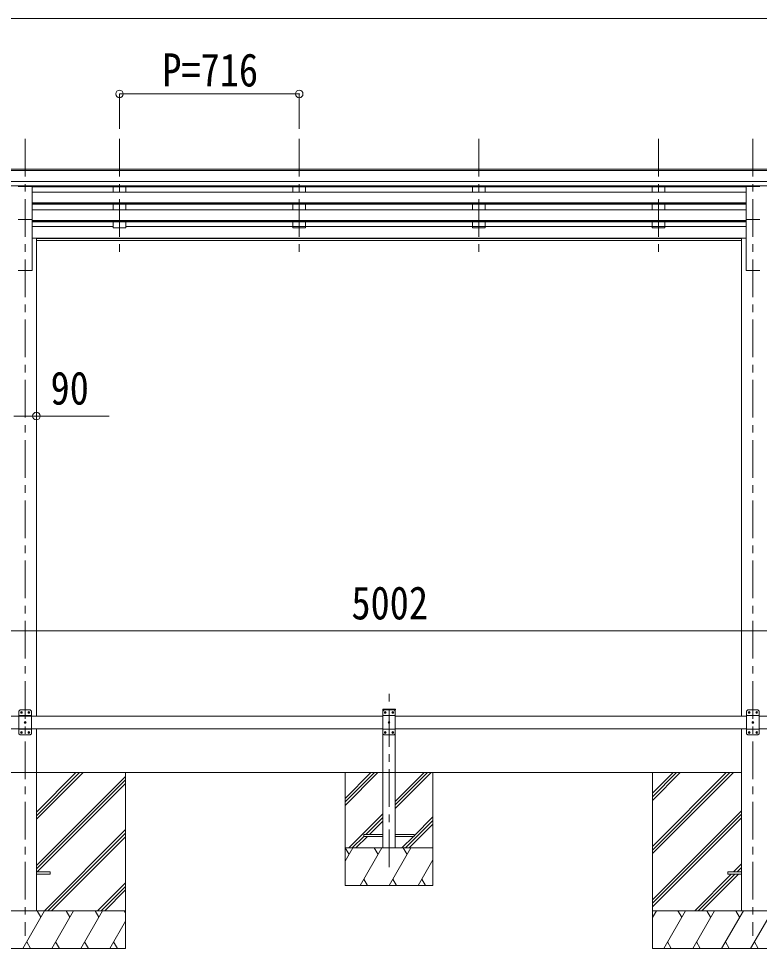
# Model space of a CAD drawing. Units: millimetres at full size, sheet at 1:30. Extents: x -8432 to 8432, y -5820 to 5820.
# Drawn here: x 2698 to 5650, y -3639 to 65 of the extents above; entities that cross this region are included whole.
import ezdxf
from ezdxf.enums import TextEntityAlignment as Align

# ---------------------------------------------------------------- set-up
doc = ezdxf.new("R2010")
doc.units = ezdxf.units.MM
doc.header["$LTSCALE"] = 30
doc.header["$PDMODE"] = 32
doc.header["$PDSIZE"] = 30
doc.linetypes.add('CHAIN1', pattern=[8, 5, -1, 1, -1])
for name, color, linetype, lineweight in [('0-0_0', 7, 'Continuous', 9), ('0-1_本体', 5, 'CHAIN1', 9), ('0-3_ELV2', 4, 'Continuous', 9), ('0-6_OTH_LINE', 6, 'Continuous', 9)]:
    doc.layers.add(name, color=color, linetype=linetype, lineweight=lineweight)
doc.styles.add('ＭＳ ゴシック', font='')
doc.styles.get('ＭＳ ゴシック').set_extended_font_data('MS Gothic')

msp = doc.modelspace()

# ---------------------------------------------------------------- linework, layer by layer
at = {"layer": '0-0_0'}
for p, q in [((2429.33, -2938.6), (5579.33, -2938.6)), ((2769.33, -3124.23), (2954.97, -2938.6)), ((2769.33, -3110.08), (2940.82, -2938.6)), ((2769.33, -3095.94), (2926.68, -2938.6)), ((2769.33, -3308.07), (3124.13, -2953.27)), ((3124.13, -2938.6), (3124.13, -3638.59)), ((3999.33, -2938.59), (3999.33, -3388.6)), ((3999.33, -3040.94), (4101.68, -2938.59)), ((3999.33, -3055.08), (4115.82, -2938.59)), ((3999.33, -3069.23), (4129.96, -2938.59)), ((4199.33, -3081.36), (4342.1, -2938.59)), ((4199.33, -3067.22), (4327.96, -2938.59)), ((4199.33, -3053.08), (4313.81, -2938.59)), ((4349.33, -3388.6), (4349.33, -2938.59)), ((5224.13, -2938.6), (5224.13, -3638.59)), ((5224.13, -3232.77), (5518.31, -2938.6)), ((5224.13, -3246.91), (5532.46, -2938.6)), ((5224.13, -3261.06), (5546.6, -2938.6)), ((5224.13, -3048.93), (5334.47, -2938.6)), ((5224.13, -3034.78), (5320.32, -2938.6)), ((5224.13, -3020.64), (5306.18, -2938.6)), ((2769.33, -3322.21), (3124.13, -2967.42)), ((2771.59, -3334.1), (3124.13, -2981.56)), ((4013.81, -3238.6), (4149.33, -3103.07)), ((5224.13, -3444.9), (5578.93, -3090.11)), ((5224.13, -3459.05), (5578.93, -3104.25)), ((4081.95, -3184.6), (4149.33, -3117.22)), ((4096.09, -3184.6), (4149.33, -3131.36)), ((4240.08, -3238.6), (4349.33, -3129.35)), ((4254.23, -3238.6), (4349.33, -3143.49)), ((4274.33, -3190.21), (4349.33, -3115.21)), ((5224.13, -3473.19), (5578.93, -3118.39)), ((2800.94, -3488.59), (3124.13, -3165.41)), ((2815.09, -3488.59), (3124.13, -3179.55)), ((2829.23, -3488.59), (3124.13, -3193.69)), ((4027.95, -3238.6), (4074.33, -3192.22)), ((4042.09, -3238.6), (4088.09, -3192.6)), ((4225.94, -3238.6), (4271.94, -3192.6)), ((3999.33, -3291.71), (4030, -3238.59)), ((3999.33, -3238.6), (4349.33, -3238.6)), ((4015, -3264.58), (3999.99, -3238.6)), ((4058.86, -3388.59), (4145.47, -3238.59)), ((4130.47, -3264.58), (4115.46, -3238.6)), ((4174.33, -3388.59), (4260.94, -3238.6)), ((4245.94, -3264.58), (4230.94, -3238.59)), ((4289.8, -3388.59), (4349.33, -3285.49)), ((5547.08, -3334.1), (5578.93, -3302.24)), ((5561.22, -3334.1), (5578.93, -3316.38)), ((5575.36, -3334.1), (5578.93, -3330.52)), ((4073.86, -3362.62), (4088.86, -3388.59)), ((4189.33, -3362.61), (4204.33, -3388.59)), ((4304.8, -3362.62), (4319.8, -3388.59)), ((5392.58, -3488.59), (5538.08, -3343.1)), ((5406.72, -3488.59), (5552.22, -3343.1)), ((5420.86, -3488.59), (5566.36, -3343.1)), ((3013.08, -3488.59), (3124.13, -3377.54)), ((3027.22, -3488.59), (3124.13, -3391.68)), ((3041.36, -3488.59), (3124.13, -3405.82)), ((3999.33, -3388.6), (4349.33, -3388.6)), ((3124.13, -3488.59), (2324.13, -3488.59)), ((2715.29, -3638.59), (2801.89, -3488.59)), ((2786.89, -3514.58), (2771.89, -3488.59)), ((2830.76, -3638.59), (2917.36, -3488.59)), ((2902.36, -3514.58), (2887.36, -3488.59)), ((2946.23, -3638.59), (3032.83, -3488.59)), ((3002.83, -3488.59), (3017.83, -3514.58)), ((3118.3, -3488.59), (3124.13, -3498.69)), ((6024.13, -3488.59), (5224.13, -3488.59)), ((5224.13, -3516.1), (5240.01, -3488.59)), ((5268.88, -3638.59), (5355.48, -3488.59)), ((5340.48, -3514.58), (5325.48, -3488.59)), ((5384.35, -3638.59), (5470.95, -3488.59)), ((5455.95, -3514.58), (5440.95, -3488.59)), ((5499.82, -3638.59), (5586.42, -3488.59)), ((5571.42, -3514.58), (5556.42, -3488.59)), ((5615.29, -3638.59), (5701.89, -3488.59)), ((3061.7, -3638.59), (3124.13, -3530.46)), ((2730.29, -3612.61), (2745.29, -3638.59)), ((2845.76, -3612.62), (2860.76, -3638.59)), ((2961.23, -3612.62), (2976.23, -3638.59)), ((3076.7, -3612.62), (3091.7, -3638.59)), ((5283.88, -3612.62), (5298.88, -3638.59)), ((5399.35, -3612.62), (5414.35, -3638.59)), ((5514.82, -3612.61), (5529.82, -3638.59)), ((5630.29, -3612.61), (5645.29, -3638.59)), ((2324.13, -3638.59), (3124.13, -3638.59)), ((5224.13, -3638.59), (6024.13, -3638.59))]:
    msp.add_line(p, q, dxfattribs=at)
at = {"layer": '0-1_本体'}
for p, q in [((2724.33, -414.19), (2724.33, -3588.6)), ((3100.33, -414.19), (3100.33, -891.71)), ((3816.33, -414.19), (3816.33, -891.71)), ((4532.33, -414.19), (4532.33, -891.71)), ((5248.33, -414.19), (5248.33, -891.71)), ((5624.33, -414.19), (5624.33, -3588.6)), ((4174.33, -3315.15), (4174.33, -2599.12))]:
    msp.add_line(p, q, dxfattribs=at)
at = {"layer": '0-3_ELV2'}
for p, q in [((6673.83, -535.2), (1674.83, -535.2)), ((6673.83, -540.42), (1674.83, -540.42)), ((6673.83, -583.95), (1674.83, -583.95)), ((6673.83, -601.8), (1674.83, -601.8)), ((2696.83, -604.23), (2751.83, -604.23)), ((2751.83, -736.02), (2751.83, -604.23)), ((5596.83, -605.05), (2751.83, -605.05)), ((2751.83, -627.11), (5596.83, -627.11)), ((3075.33, -605.15), (3075.33, -627.01)), ((3125.33, -627.01), (3075.33, -627.01)), ((3125.33, -605.15), (3125.33, -627.01)), ((3791.33, -605.15), (3791.33, -627.01)), ((3841.33, -627.01), (3791.33, -627.01)), ((3841.33, -605.15), (3841.33, -627.01)), ((4507.33, -605.15), (4507.33, -627.01)), ((4557.33, -627.01), (4507.33, -627.01)), ((4557.33, -605.15), (4557.33, -627.01)), ((5223.33, -605.15), (5223.33, -627.01)), ((5273.33, -627.01), (5223.33, -627.01)), ((5273.33, -605.15), (5273.33, -627.01)), ((5596.83, -736.02), (5596.83, -604.23)), ((5596.83, -604.23), (5651.83, -604.23)), ((2751.83, -668.99), (5596.83, -668.99)), ((2751.83, -670.48), (5596.83, -670.48)), ((2751.83, -674.8), (5596.83, -674.8)), ((2751.83, -697.21), (5596.83, -697.21)), ((3075.33, -674.8), (3075.33, -697.12)), ((3125.33, -697.12), (3075.33, -697.12)), ((3125.33, -697.12), (3125.33, -674.8)), ((3791.33, -674.8), (3791.33, -697.12)), ((3841.33, -697.12), (3791.33, -697.12)), ((3841.33, -697.12), (3841.33, -674.8)), ((4507.33, -674.8), (4507.33, -697.12)), ((4557.33, -697.12), (4507.33, -697.12)), ((4557.33, -697.12), (4557.33, -674.8)), ((5223.33, -674.8), (5223.33, -697.12)), ((5273.33, -697.12), (5223.33, -697.12)), ((5273.33, -697.12), (5273.33, -674.8)), ((2696.83, -736.02), (2751.83, -736.02)), ((2751.83, -736.02), (2751.83, -938.6)), ((2751.83, -739.09), (5596.83, -739.09)), ((2751.83, -740.59), (5596.83, -740.59)), ((5596.83, -736.02), (5596.83, -938.6)), ((5596.83, -736.02), (5651.83, -736.02)), ((2751.83, -744.91), (5596.83, -744.91)), ((3075.33, -763.01), (2751.83, -763.01)), ((3075.33, -744.91), (3075.33, -767.95)), ((3125.33, -767.95), (3075.33, -767.95)), ((3125.33, -744.91), (3125.33, -767.95)), ((5596.83, -763.01), (3125.33, -763.01)), ((3791.33, -744.91), (3791.33, -767.95)), ((3841.33, -767.95), (3791.33, -767.95)), ((3841.33, -744.91), (3841.33, -767.95)), ((4507.33, -744.91), (4507.33, -767.95)), ((4557.33, -767.95), (4507.33, -767.95)), ((4557.33, -744.91), (4557.33, -767.95)), ((5223.33, -744.91), (5223.33, -767.95)), ((5273.33, -767.95), (5223.33, -767.95)), ((5273.33, -744.91), (5273.33, -767.95)), ((2769.53, -809.6), (2751.83, -809.6)), ((2769.53, -809.6), (2769.53, -2713.6)), ((2769.53, -810.02), (5579.13, -810.02)), ((2769.53, -811.42), (5579.13, -811.42)), ((5579.13, -809.6), (5579.13, -2713.6)), ((5579.13, -809.6), (5596.83, -809.6)), ((5579.13, -819.11), (2769.53, -819.11)), ((2696.83, -938.6), (2751.83, -938.6)), ((5596.83, -938.6), (5651.83, -938.6)), ((2704.33, -2688.6), (2699.33, -2693.6)), ((2699.33, -2693.6), (2699.33, -2783.6)), ((2744.33, -2688.6), (2704.33, -2688.6)), ((2708.07, -2698.18), (2707.23, -2698.18)), ((2710.59, -2699.02), (2711.43, -2699.02)), ((2738.07, -2698.18), (2737.23, -2698.18)), ((2740.59, -2699.02), (2741.43, -2699.02)), ((2744.33, -2688.6), (2749.33, -2693.6)), ((2749.33, -2783.6), (2749.33, -2693.6)), ((4149.03, -2688.59), (4149.14, -2686.54)), ((4199.63, -2688.59), (4149.03, -2688.59)), ((4149.33, -3238.59), (4149.33, -2688.59)), ((4154.33, -2688.6), (4149.33, -2693.6)), ((4149.33, -2693.6), (4149.33, -2783.6)), ((4198.53, -2685.59), (4150.14, -2685.59)), ((4194.33, -2688.6), (4154.33, -2688.6)), ((4158.07, -2698.18), (4157.23, -2698.18)), ((4160.59, -2699.02), (4161.43, -2699.02)), ((4188.07, -2698.18), (4187.23, -2698.18)), ((4190.59, -2699.02), (4191.43, -2699.02)), ((4194.33, -2688.6), (4199.33, -2693.6)), ((4199.33, -3238.59), (4199.33, -2688.59)), ((4199.33, -2783.6), (4199.33, -2693.6)), ((4199.63, -2688.59), (4199.52, -2686.54)), ((5604.33, -2688.6), (5599.33, -2693.6)), ((5599.33, -2693.6), (5599.33, -2783.6)), ((5644.33, -2688.6), (5604.33, -2688.6)), ((5608.07, -2698.18), (5607.23, -2698.18)), ((5610.59, -2699.02), (5611.43, -2699.02)), ((5638.07, -2698.18), (5637.23, -2698.18)), ((5640.59, -2699.02), (5641.43, -2699.02)), ((5644.33, -2688.6), (5649.33, -2693.6)), ((5649.33, -2783.6), (5649.33, -2693.6)), ((1763.33, -2713.6), (4149.33, -2713.6)), ((2749.33, -2711.3), (2699.33, -2711.3)), ((2723.07, -2738.18), (2722.23, -2738.18)), ((2725.59, -2739.02), (2726.43, -2739.02)), ((4199.33, -2711.3), (4149.33, -2711.3)), ((4173.07, -2738.18), (4172.23, -2738.18)), ((4175.59, -2739.02), (4176.43, -2739.02)), ((5599.33, -2713.6), (4199.33, -2713.6)), ((5649.33, -2711.3), (5599.33, -2711.3)), ((5623.07, -2738.18), (5622.23, -2738.18)), ((5625.59, -2739.02), (5626.43, -2739.02)), ((5649.33, -2713.6), (6585.33, -2713.6)), ((1763.33, -2763.6), (4149.33, -2763.6)), ((2749.33, -2765.9), (2699.33, -2765.9)), ((2769.33, -2763.6), (2769.33, -3488.6)), ((4199.33, -2765.9), (4149.33, -2765.9)), ((4199.33, -2763.6), (5599.33, -2763.6)), ((5579.33, -2763.6), (5579.33, -3488.6)), ((5649.33, -2765.9), (5599.33, -2765.9)), ((5649.33, -2763.6), (6585.33, -2763.6)), ((2704.33, -2788.6), (2699.33, -2783.6)), ((2704.33, -2788.6), (2744.33, -2788.6)), ((2708.07, -2778.18), (2707.23, -2778.18)), ((2710.59, -2779.02), (2711.43, -2779.02)), ((2738.07, -2778.18), (2737.23, -2778.18)), ((2740.59, -2779.02), (2741.43, -2779.02)), ((2744.33, -2788.6), (2749.33, -2783.6)), ((4154.33, -2788.6), (4149.33, -2783.6)), ((4154.33, -2788.6), (4194.33, -2788.6)), ((4158.07, -2778.18), (4157.23, -2778.18)), ((4160.59, -2779.02), (4161.43, -2779.02)), ((4188.07, -2778.18), (4187.23, -2778.18)), ((4190.59, -2779.02), (4191.43, -2779.02)), ((4194.33, -2788.6), (4199.33, -2783.6)), ((5604.33, -2788.6), (5599.33, -2783.6)), ((5604.33, -2788.6), (5644.33, -2788.6)), ((5608.07, -2778.18), (5607.23, -2778.18)), ((5610.59, -2779.02), (5611.43, -2779.02)), ((5638.07, -2778.18), (5637.23, -2778.18)), ((5640.59, -2779.02), (5641.43, -2779.02)), ((5644.33, -2788.6), (5649.33, -2783.6)), ((4149.33, -3184.6), (4074.33, -3184.6)), ((4199.33, -3192.6), (4274.33, -3192.6)), ((2769.33, -3334.1), (2824.13, -3334.1)), ((2769.33, -3343.1), (2824.13, -3343.1)), ((2824.13, -3334.1), (2824.13, -3343.1)), ((5524.13, -3334.1), (5524.13, -3343.1)), ((5524.13, -3334.1), (5578.93, -3334.1)), ((5524.13, -3343.1), (5578.93, -3343.1))]:
    msp.add_line(p, q, dxfattribs=at)
for points in [[(2707.23, -2698.18), (2707.23, -2699.02), (2708.07, -2699.02)], [(2709.75, -2697.34), (2709.75, -2696.5), (2708.91, -2696.5), (2708.91, -2697.34)], [(2708.91, -2699.86), (2708.91, -2700.7), (2709.75, -2700.7), (2709.75, -2699.86)], [(2711.43, -2699.02), (2711.43, -2698.18), (2710.59, -2698.18)], [(2737.23, -2698.18), (2737.23, -2699.02), (2738.07, -2699.02)], [(2739.75, -2697.34), (2739.75, -2696.5), (2738.91, -2696.5), (2738.91, -2697.34)], [(2738.91, -2699.86), (2738.91, -2700.7), (2739.75, -2700.7), (2739.75, -2699.86)], [(2741.43, -2699.02), (2741.43, -2698.18), (2740.59, -2698.18)], [(4157.23, -2698.18), (4157.23, -2699.02), (4158.07, -2699.02)], [(4159.75, -2697.34), (4159.75, -2696.5), (4158.91, -2696.5), (4158.91, -2697.34)], [(4158.91, -2699.86), (4158.91, -2700.7), (4159.75, -2700.7), (4159.75, -2699.86)], [(4161.43, -2699.02), (4161.43, -2698.18), (4160.59, -2698.18)], [(4187.23, -2698.18), (4187.23, -2699.02), (4188.07, -2699.02)], [(4189.75, -2697.34), (4189.75, -2696.5), (4188.91, -2696.5), (4188.91, -2697.34)], [(4188.91, -2699.86), (4188.91, -2700.7), (4189.75, -2700.7), (4189.75, -2699.86)], [(4191.43, -2699.02), (4191.43, -2698.18), (4190.59, -2698.18)], [(5607.23, -2698.18), (5607.23, -2699.02), (5608.07, -2699.02)], [(5609.75, -2697.34), (5609.75, -2696.5), (5608.91, -2696.5), (5608.91, -2697.34)], [(5608.91, -2699.86), (5608.91, -2700.7), (5609.75, -2700.7), (5609.75, -2699.86)], [(5611.43, -2699.02), (5611.43, -2698.18), (5610.59, -2698.18)], [(5637.23, -2698.18), (5637.23, -2699.02), (5638.07, -2699.02)], [(5639.75, -2697.34), (5639.75, -2696.5), (5638.91, -2696.5), (5638.91, -2697.34)], [(5638.91, -2699.86), (5638.91, -2700.7), (5639.75, -2700.7), (5639.75, -2699.86)], [(5641.43, -2699.02), (5641.43, -2698.18), (5640.59, -2698.18)], [(2722.23, -2738.18), (2722.23, -2739.02), (2723.07, -2739.02)], [(2724.75, -2737.34), (2724.75, -2736.5), (2723.91, -2736.5), (2723.91, -2737.34)], [(2723.91, -2739.86), (2723.91, -2740.7), (2724.75, -2740.7), (2724.75, -2739.86)], [(2726.43, -2739.02), (2726.43, -2738.18), (2725.59, -2738.18)], [(4172.23, -2738.18), (4172.23, -2739.02), (4173.07, -2739.02)], [(4174.75, -2737.34), (4174.75, -2736.5), (4173.91, -2736.5), (4173.91, -2737.34)], [(4173.91, -2739.86), (4173.91, -2740.7), (4174.75, -2740.7), (4174.75, -2739.86)], [(4176.43, -2739.02), (4176.43, -2738.18), (4175.59, -2738.18)], [(5622.23, -2738.18), (5622.23, -2739.02), (5623.07, -2739.02)], [(5624.75, -2737.34), (5624.75, -2736.5), (5623.91, -2736.5), (5623.91, -2737.34)], [(5623.91, -2739.86), (5623.91, -2740.7), (5624.75, -2740.7), (5624.75, -2739.86)], [(5626.43, -2739.02), (5626.43, -2738.18), (5625.59, -2738.18)], [(2709.75, -2777.34), (2709.75, -2776.5), (2708.91, -2776.5), (2708.91, -2777.34)], [(2739.75, -2777.34), (2739.75, -2776.5), (2738.91, -2776.5), (2738.91, -2777.34)], [(4159.75, -2777.34), (4159.75, -2776.5), (4158.91, -2776.5), (4158.91, -2777.34)], [(4189.75, -2777.34), (4189.75, -2776.5), (4188.91, -2776.5), (4188.91, -2777.34)], [(5609.75, -2777.34), (5609.75, -2776.5), (5608.91, -2776.5), (5608.91, -2777.34)], [(5639.75, -2777.34), (5639.75, -2776.5), (5638.91, -2776.5), (5638.91, -2777.34)], [(2707.23, -2778.18), (2707.23, -2779.02), (2708.07, -2779.02)], [(2708.91, -2779.86), (2708.91, -2780.7), (2709.75, -2780.7), (2709.75, -2779.86)], [(2711.43, -2779.02), (2711.43, -2778.18), (2710.59, -2778.18)], [(2737.23, -2778.18), (2737.23, -2779.02), (2738.07, -2779.02)], [(2738.91, -2779.86), (2738.91, -2780.7), (2739.75, -2780.7), (2739.75, -2779.86)], [(2741.43, -2779.02), (2741.43, -2778.18), (2740.59, -2778.18)], [(4157.23, -2778.18), (4157.23, -2779.02), (4158.07, -2779.02)], [(4158.91, -2779.86), (4158.91, -2780.7), (4159.75, -2780.7), (4159.75, -2779.86)], [(4161.43, -2779.02), (4161.43, -2778.18), (4160.59, -2778.18)], [(4187.23, -2778.18), (4187.23, -2779.02), (4188.07, -2779.02)], [(4188.91, -2779.86), (4188.91, -2780.7), (4189.75, -2780.7), (4189.75, -2779.86)], [(4191.43, -2779.02), (4191.43, -2778.18), (4190.59, -2778.18)], [(5607.23, -2778.18), (5607.23, -2779.02), (5608.07, -2779.02)], [(5608.91, -2779.86), (5608.91, -2780.7), (5609.75, -2780.7), (5609.75, -2779.86)], [(5611.43, -2779.02), (5611.43, -2778.18), (5610.59, -2778.18)], [(5637.23, -2778.18), (5637.23, -2779.02), (5638.07, -2779.02)], [(5638.91, -2779.86), (5638.91, -2780.7), (5639.75, -2780.7), (5639.75, -2779.86)], [(5641.43, -2779.02), (5641.43, -2778.18), (5640.59, -2778.18)], [(4074.33, -3184.6), (4074.33, -3192.6), (4149.33, -3192.6)], [(4274.33, -3192.6), (4274.33, -3184.6), (4199.33, -3184.6)]]:
    msp.add_lwpolyline(points, dxfattribs=at)
for centre in [(2709.33, -2698.6), (2739.33, -2698.6), (4159.33, -2698.6), (4189.33, -2698.6), (5609.33, -2698.6), (5639.33, -2698.6), (2724.33, -2738.6), (4174.33, -2738.6), (5624.33, -2738.6), (2709.33, -2778.6), (2739.33, -2778.6), (4159.33, -2778.6), (4189.33, -2778.6), (5609.33, -2778.6), (5639.33, -2778.6)]:
    msp.add_circle(centre, 3.5, dxfattribs=at)
for centre, radius, start, end in [((2708.07, -2697.34), 0.84, 270, 0), ((2708.07, -2699.86), 0.84, 0, 90), ((2710.59, -2697.34), 0.84, 180, 270), ((2710.59, -2699.86), 0.84, 90, 180), ((2738.07, -2697.34), 0.84, 270, 0), ((2738.07, -2699.86), 0.84, 0, 90), ((2740.59, -2697.34), 0.84, 180, 270), ((2740.59, -2699.86), 0.84, 90, 180), ((4150.14, -2686.59), 1, 90, 176.99994), ((4158.07, -2697.34), 0.84, 270, 0), ((4158.07, -2699.86), 0.84, 0, 90), ((4160.59, -2697.34), 0.84, 180, 270), ((4160.59, -2699.86), 0.84, 90, 180), ((4188.07, -2697.34), 0.84, 270, 0), ((4188.07, -2699.86), 0.84, 0, 90), ((4190.59, -2697.34), 0.84, 180, 270), ((4190.59, -2699.86), 0.84, 90, 180), ((4198.53, -2686.59), 1, 3.00011, 90), ((5608.07, -2697.34), 0.84, 270, 0), ((5608.07, -2699.86), 0.84, 0, 90), ((5610.59, -2697.34), 0.84, 180, 270), ((5610.59, -2699.86), 0.84, 90, 180), ((5638.07, -2697.34), 0.84, 270, 0), ((5638.07, -2699.86), 0.84, 0, 90), ((5640.59, -2697.34), 0.84, 180, 270), ((5640.59, -2699.86), 0.84, 90, 180), ((2723.07, -2737.34), 0.84, 270, 0), ((2723.07, -2739.86), 0.84, 0, 90), ((2725.59, -2737.34), 0.84, 180, 270), ((2725.59, -2739.86), 0.84, 90, 180), ((4173.07, -2737.34), 0.84, 270, 0), ((4173.07, -2739.86), 0.84, 0, 90), ((4175.59, -2737.34), 0.84, 180, 270), ((4175.59, -2739.86), 0.84, 90, 180), ((5623.07, -2737.34), 0.84, 270, 0), ((5623.07, -2739.86), 0.84, 0, 90), ((5625.59, -2737.34), 0.84, 180, 270), ((5625.59, -2739.86), 0.84, 90, 180), ((2708.07, -2777.34), 0.84, 270, 0), ((2710.59, -2777.34), 0.84, 180, 270), ((2738.07, -2777.34), 0.84, 270, 0), ((2740.59, -2777.34), 0.84, 180, 270), ((4158.07, -2777.34), 0.84, 270, 0), ((4160.59, -2777.34), 0.84, 180, 270), ((4188.07, -2777.34), 0.84, 270, 0), ((4190.59, -2777.34), 0.84, 180, 270), ((5608.07, -2777.34), 0.84, 270, 0), ((5610.59, -2777.34), 0.84, 180, 270), ((5638.07, -2777.34), 0.84, 270, 0), ((5640.59, -2777.34), 0.84, 180, 270), ((2708.07, -2779.86), 0.84, 0, 90), ((2710.59, -2779.86), 0.84, 90, 180), ((2738.07, -2779.86), 0.84, 0, 90), ((2740.59, -2779.86), 0.84, 90, 180), ((4158.07, -2779.86), 0.84, 0, 90), ((4160.59, -2779.86), 0.84, 90, 180), ((4188.07, -2779.86), 0.84, 0, 90), ((4190.59, -2779.86), 0.84, 90, 180), ((5608.07, -2779.86), 0.84, 0, 90), ((5610.59, -2779.86), 0.84, 90, 180), ((5638.07, -2779.86), 0.84, 0, 90), ((5640.59, -2779.86), 0.84, 90, 180)]:
    msp.add_arc(centre, radius, start, end, dxfattribs=at)
at = {"layer": '0-6_OTH_LINE'}
for p, q in [((1648.33, 64.8), (6700.33, 64.8)), ((3100.33, -235.2), (3100.33, -374.17)), ((3816.33, -235.2), (3100.33, -235.2)), ((3816.33, -235.2), (3816.33, -374.17)), ((2679.13, -1518.15), (2769.13, -1518.15)), ((2769.13, -1518.15), (3058.56, -1518.15)), ((1673.33, -2373.84), (6675.33, -2373.84))]:
    msp.add_line(p, q, dxfattribs=at)
for p in [(3100.33, -235.2), (3816.33, -235.2), (2769.13, -1518.15)]:
    msp.add_point(p, dxfattribs=at)

# ---------------------------------------------------------------- texts
at = {"layer": '0-6_OTH_LINE', "color": 7, "style": 'ＭＳ ゴシック', "width": 0.85}
for s, p in [('P=716', (3270.83, -245.2)), ('90', (2825.51, -1512.36)), ('5002', (4024.33, -2367.84))]:
    msp.add_text(s, height=132, dxfattribs=at).set_placement(p, align=Align.BOTTOM_LEFT)

doc.saveas('drawing.dxf')
